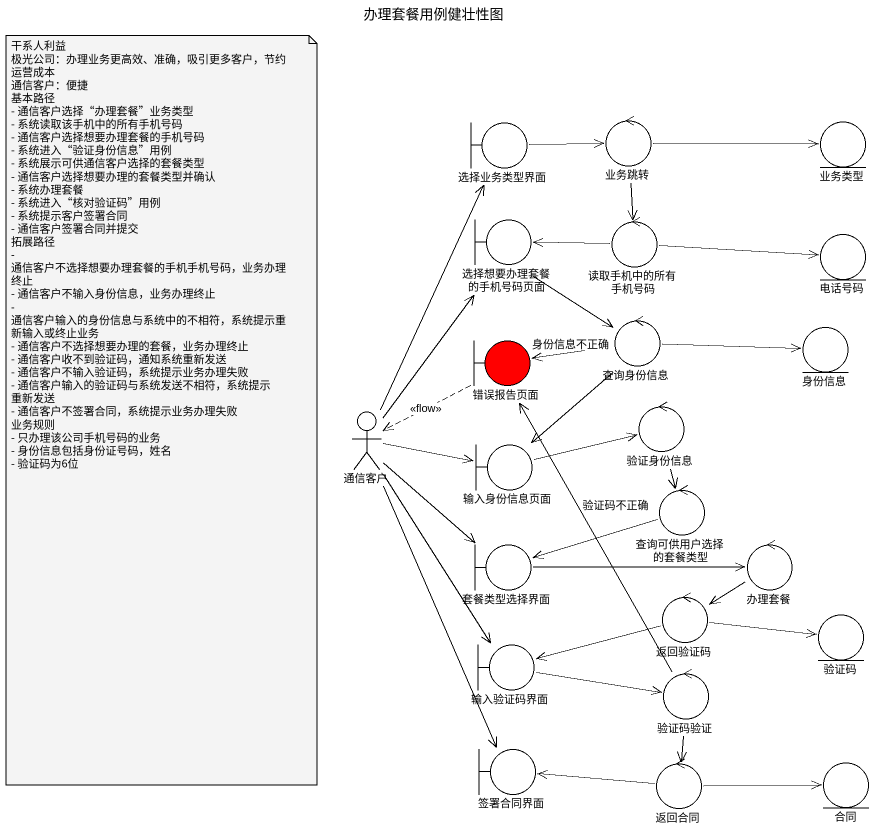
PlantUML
@startuml
title 办理套餐用例健壮性图
boundary 选择业务类型界面
control 业务跳转
entity 业务类型
boundary 选择想要办理套餐的手机号码页面
control 读取手机中的所有手机号码
entity 电话号码
control 查询身份信息
entity 身份信息
boundary 错误报告页面 #FF0000
actor 通信客户
control 验证身份信息
boundary 输入身份信息页面
control 查询可供用户选择的套餐类型
boundary 套餐类型选择界面
control 办理套餐
control 返回验证码
boundary 输入验证码界面
entity 验证码
control 验证码验证
boundary 签署合同界面
control 返回合同
entity 合同
选择业务类型界面 -right-> 业务跳转
业务跳转 -right-> 业务类型
业务跳转 --> 读取手机中的所有手机号码
选择想要办理套餐的手机号码页面 --> 查询身份信息
读取手机中的所有手机号码 -left-> 选择想要办理套餐的手机号码页面
读取手机中的所有手机号码 -right-> 电话号码
查询身份信息 -right-> 身份信息
查询身份信息 -left-> 错误报告页面 : 身份信息不正确
查询身份信息 --> 输入身份信息页面
错误报告页面 ..> 通信客户 : <<flow>>
通信客户 -up-> 选择业务类型界面
通信客户 -up-> 选择想要办理套餐的手机号码页面
通信客户 -right-> 输入身份信息页面
通信客户 --> 套餐类型选择界面
通信客户 --> 输入验证码界面
通信客户 --> 签署合同界面
验证身份信息 --> 查询可供用户选择的套餐类型
输入身份信息页面 -right-> 验证身份信息
查询可供用户选择的套餐类型 -left-> 套餐类型选择界面
套餐类型选择界面 -right-> 办理套餐
办理套餐 --> 返回验证码
返回验证码 -left-> 输入验证码界面
返回验证码 -right-> 验证码
输入验证码界面 -right-> 验证码验证
验证码验证 -up-> 错误报告页面 : 验证码不正确
验证码验证 --> 返回合同
返回合同 -left-> 签署合同界面
返回合同 -right-> 合同
note as N1
  干系人利益
  极光公司：办理业务更高效、准确，吸引更多客户，节约运营成本
  通信客户：便捷
  基本路径
  - 通信客户选择“办理套餐”业务类型
  - 系统读取该手机中的所有手机号码
  - 通信客户选择想要办理套餐的手机号码
  - 系统进入“验证身份信息”用例
  - 系统展示可供通信客户选择的套餐类型
  - 通信客户选择想要办理的套餐类型并确认
  - 系统办理套餐
  - 系统进入“核对验证码”用例
  - 系统提示客户签署合同
  - 通信客户签署合同并提交
  拓展路径
  - 通信客户不选择想要办理套餐的手机手机号码，业务办理终止
  - 通信客户不输入身份信息，业务办理终止
  - 通信客户输入的身份信息与系统中的不相符，系统提示重新输入或终止业务
  - 通信客户不选择想要办理的套餐，业务办理终止
  - 通信客户收不到验证码，通知系统重新发送
  - 通信客户不输入验证码，系统提示业务办理失败
  - 通信客户输入的验证码与系统发送不相符，系统提示 重新发送
  - 通信客户不签署合同，系统提示业务办理失败
  业务规则
  - 只办理该公司手机号码的业务
  - 身份信息包括身份证号码，姓名
  - 验证码为6位
end note
@enduml
